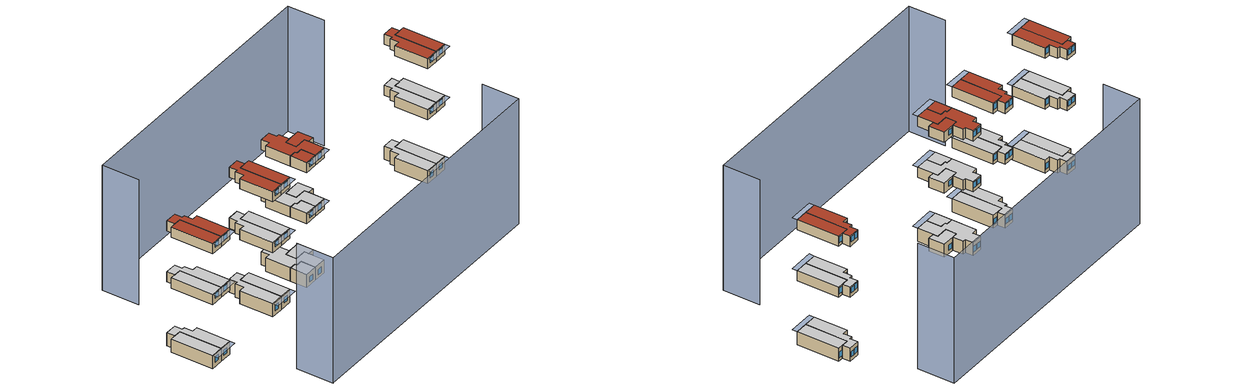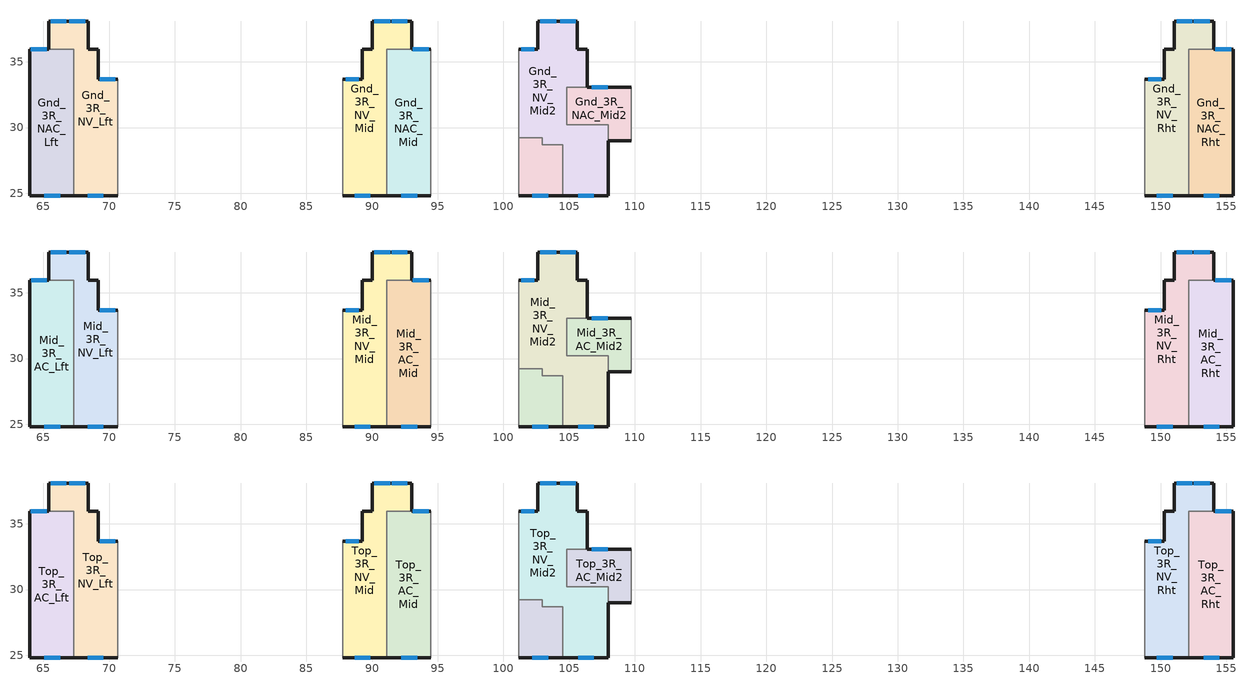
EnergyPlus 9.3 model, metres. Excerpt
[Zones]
Gnd_3R_NAC_Mid2
 floor ground (Exterior Floor): 104.52,28.69 104.52,24.8 101.17,24.8 101.17,29.23 102.94,29.23 102.94,28.69 z0; 109.72,33.07 109.72,28.97 107.99,28.97 107.99,30.19 104.83,30.19 104.83,33.07 z0
 wall outside (Exterior Wall): 101.17,24.8 104.52,24.8 / 107.99,28.97 109.72,28.97 / 109.72,33.07 106.39,33.07 z0:3.6
 wall to Gnd_3R_NV_Mid2 (Interior Wall): 104.52,24.8 104.52,28.69 102.94,28.69 102.94,29.23 101.17,29.23 / 106.39,33.07 104.83,33.07 104.83,30.19 107.99,30.19 107.99,28.97 z0:3.6
 wall adiabatic (Interior Wall): 101.17,29.23 101.17,24.8 / 109.72,28.97 109.72,33.07 z0:3.6
 window (Exterior Window): 107.93,33.07 106.73,33.07 z0.87:2.28; 102.2,24.8 103.4,24.8 z1:2.41
 ceiling adiabatic (Interior Ceiling): 101.17,29.23 101.17,24.8 104.52,24.8 104.52,28.69 102.94,28.69 102.94,29.23 z3.6; 104.83,33.07 104.83,30.19 107.99,30.19 107.99,28.97 109.72,28.97 109.72,33.07 z3.6
Gnd_3R_NV_Mid2
 floor ground (Exterior Floor): 106.39,35.97 106.39,33.07 104.83,33.07 104.83,30.19 107.99,30.19 107.99,24.8 104.52,24.8 104.52,28.69 102.94,28.69 102.94,29.23 101.17,29.23 101.17,35.97 102.62,35.97 102.62,38.09 105.62,38.09 105.62,35.97 z0
 wall outside (Exterior Wall): 106.39,33.07 106.39,35.97 105.62,35.97 105.62,38.09 102.62,38.09 102.62,35.97 101.17,35.97 / 104.52,24.8 107.99,24.8 107.99,28.97 z0:3.6
 wall adiabatic (Interior Wall): 101.17,35.97 101.17,29.23 z0:3.6
 window (Exterior Window): 104,38.09 102.8,38.09 / 105.5,38.09 104.3,38.09 z0.98:2.39; 105.69,24.8 106.89,24.8 z0.86:2.28; 102.35,35.97 101.35,35.97 z0.95:2.08
 ceiling adiabatic (Interior Ceiling): 102.62,38.09 102.62,35.97 101.17,35.97 101.17,29.23 102.94,29.23 102.94,28.69 104.52,28.69 104.52,24.8 107.99,24.8 107.99,30.19 104.83,30.19 104.83,33.07 106.39,33.07 106.39,35.97 105.62,35.97 105.62,38.09 z3.6
Gnd_3R_NV_Mid
 floor ground (Exterior Floor): 93.01,38.09 93.01,35.97 91.11,35.97 91.11,24.8 87.76,24.8 87.76,33.68 89.24,33.68 89.24,35.97 90.01,35.97 90.01,38.09 z0
 wall outside (Exterior Wall): 87.76,24.8 91.11,24.8 / 93.01,35.97 93.01,38.09 90.01,38.09 90.01,35.97 89.24,35.97 89.24,33.68 87.76,33.68 z0:3.6
 wall adiabatic (Interior Wall): 87.76,33.68 87.76,24.8 z0:3.6
 wall to Gnd_3R_NAC_Mid (Interior Wall): 91.11,24.8 91.11,35.97 93.01,35.97 z0:3.6
 window (Exterior Window): 89,33.68 88,33.68 z0.97:2.1; 92.68,38.09 91.48,38.09 / 91.38,38.09 90.18,38.09 z1.05:2.46; 88.67,24.8 89.87,24.8 z1.17:2.59
 ceiling adiabatic (Interior Ceiling): 90.01,38.09 90.01,35.97 89.24,35.97 89.24,33.68 87.76,33.68 87.76,24.8 91.11,24.8 91.11,35.97 93.01,35.97 93.01,38.09 z3.6
Gnd_3R_NAC_Mid
 floor ground (Exterior Floor): 94.46,35.97 94.46,24.8 91.11,24.8 91.11,35.97 z0
 wall outside (Exterior Wall): 91.11,24.8 94.46,24.8 / 94.46,35.97 93.01,35.97 z0:3.6
 wall adiabatic (Interior Wall): 94.46,24.8 94.46,35.97 z0:3.6
 window (Exterior Window): 94.32,35.97 93.12,35.97 z0.93:2.45; 92.23,24.8 93.43,24.8 z1.17:2.58
 ceiling adiabatic (Interior Ceiling): 91.11,35.97 91.11,24.8 94.46,24.8 94.46,35.97 z3.6
Gnd_3R_NV_Rht
 floor ground (Exterior Floor): 154.05,38.09 154.05,35.97 152.15,35.97 152.15,24.8 148.8,24.8 148.8,33.68 150.29,33.68 150.29,35.97 151.05,35.97 151.05,38.09 z0
 wall outside (Exterior Wall): 154.05,35.97 154.05,38.09 151.05,38.09 151.05,35.97 150.29,35.97 150.29,33.68 148.8,33.68 / 148.8,24.8 152.15,24.8 z0:3.6
 wall to Gnd_3R_NAC_Rht (Interior Wall): 152.15,24.8 152.15,35.97 154.05,35.97 z0:3.6
 wall adiabatic (Interior Wall): 148.8,33.68 148.8,24.8 z0:3.6
 window (Exterior Window): 152.42,38.09 151.22,38.09 / 153.73,38.09 152.53,38.09 z1.05:2.46; 150.04,33.68 149.04,33.68 z0.97:2.1; 149.72,24.8 150.92,24.8 z1.17:2.59
 ceiling adiabatic (Interior Ceiling): 151.05,38.09 151.05,35.97 150.29,35.97 150.29,33.68 148.8,33.68 148.8,24.8 152.15,24.8 152.15,35.97 154.05,35.97 154.05,38.09 z3.6
Gnd_3R_NAC_Rht
 floor ground (Exterior Floor): 155.51,35.97 155.51,24.8 152.15,24.8 152.15,35.97 z0
 wall outside (Exterior Wall): 152.15,24.8 155.51,24.8 155.51,35.97 154.05,35.97 z0:3.6
 window (Exterior Window): 153.27,24.8 154.47,24.8 z1.17:2.58; 155.36,35.97 154.16,35.97 z0.93:2.45
 ceiling adiabatic (Interior Ceiling): 152.15,35.97 152.15,24.8 155.51,24.8 155.51,35.97 z3.6
Gnd_3R_NAC_Lft
 floor ground (Exterior Floor): 67.29,35.97 67.29,24.8 63.94,24.8 63.94,35.97 z0
 wall outside (Exterior Wall): 65.39,35.97 63.94,35.97 63.94,24.8 67.29,24.8 z0:3.6
 wall to Gnd_3R_NV_Lft (Interior Wall): 67.29,24.8 67.29,35.97 65.39,35.97 z0:3.6
 window (Exterior Window): 65.06,24.8 66.26,24.8 z1.17:2.58; 65.24,35.97 64.04,35.97 z1.14:2.65
 ceiling adiabatic (Interior Ceiling): 63.94,35.97 63.94,24.8 67.29,24.8 67.29,35.97 z3.6
Gnd_3R_NV_Lft
 floor ground (Exterior Floor): 69.16,35.97 69.16,33.68 70.65,33.68 70.65,24.8 67.29,24.8 67.29,35.97 65.39,35.97 65.39,38.09 68.39,38.09 68.39,35.97 z0
 wall outside (Exterior Wall): 67.29,24.8 70.65,24.8 / 70.65,33.68 69.16,33.68 69.16,35.97 68.39,35.97 68.39,38.09 65.39,38.09 65.39,35.97 z0:3.6
 wall adiabatic (Interior Wall): 70.65,24.8 70.65,33.68 z0:3.6
 window (Exterior Window): 68.37,24.8 69.57,24.8 z1.05:2.47; 66.74,38.09 65.54,38.09 / 68.16,38.09 66.96,38.09 z1.08:2.5; 70.47,33.68 69.27,33.68 z0.93:2.45
 ceiling adiabatic (Interior Ceiling): 65.39,38.09 65.39,35.97 67.29,35.97 67.29,24.8 70.65,24.8 70.65,33.68 69.16,33.68 69.16,35.97 68.39,35.97 68.39,38.09 z3.6
Mid_3R_AC_Mid2
 floor adiabatic (Interior Floor): 104.52,28.69 104.52,24.8 101.17,24.8 101.17,29.23 102.94,29.23 102.94,28.69 z17.6; 109.72,33.07 109.72,28.97 107.99,28.97 107.99,30.19 104.83,30.19 104.83,33.07 z17.6
 wall outside (Exterior Wall): 101.17,24.8 104.52,24.8 / 107.99,28.97 109.72,28.97 / 109.72,33.07 106.39,33.07 z17.6:20.4
 wall adiabatic (Interior Wall): 101.17,29.23 101.17,24.8 / 109.72,28.97 109.72,33.07 z17.6:20.4
 wall to Gnd_3R_NV_Mid2 (Interior Wall): 104.52,24.8 104.52,28.69 102.94,28.69 102.94,29.23 101.17,29.23 / 106.39,33.07 104.83,33.07 104.83,30.19 107.99,30.19 107.99,28.97 z17.6:20.4
 window (Exterior Window): 102.2,24.8 103.4,24.8 z18.6:20.01; 107.93,33.07 106.73,33.07 z18.47:19.88
 ceiling adiabatic (Interior Ceiling): 101.17,29.23 101.17,24.8 104.52,24.8 104.52,28.69 102.94,28.69 102.94,29.23 z20.4; 104.83,33.07 104.83,30.19 107.99,30.19 107.99,28.97 109.72,28.97 109.72,33.07 z20.4
Mid_3R_NV_Lft
 floor adiabatic (Interior Floor): 69.16,35.97 69.16,33.68 70.65,33.68 70.65,24.8 67.29,24.8 67.29,35.97 65.39,35.97 65.39,38.09 68.39,38.09 68.39,35.97 z17.6
 wall outside (Exterior Wall): 70.65,33.68 69.16,33.68 69.16,35.97 68.39,35.97 68.39,38.09 65.39,38.09 65.39,35.97 / 67.29,24.8 70.65,24.8 z17.6:20.4
 wall to Mid_3R_AC_Lft (Interior Wall): 65.39,35.97 67.29,35.97 67.29,24.8 z17.6:20.4
 wall adiabatic (Interior Wall): 70.65,24.8 70.65,33.68 z17.6:20.4
 window (Exterior Window): 68.37,24.8 69.57,24.8 z18.65:20.07; 70.47,33.68 69.27,33.68 z18.53:20.05; 68.16,38.09 66.96,38.09 / 66.74,38.09 65.54,38.09 z18.68:20.1
 ceiling adiabatic (Interior Ceiling): 65.39,38.09 65.39,35.97 67.29,35.97 67.29,24.8 70.65,24.8 70.65,33.68 69.16,33.68 69.16,35.97 68.39,35.97 68.39,38.09 z20.4
Mid_3R_NV_Rht
 floor adiabatic (Interior Floor): 154.05,38.09 154.05,35.97 152.15,35.97 152.15,24.8 148.8,24.8 148.8,33.68 150.29,33.68 150.29,35.97 151.05,35.97 151.05,38.09 z17.6
 wall outside (Exterior Wall): 154.05,35.97 154.05,38.09 151.05,38.09 151.05,35.97 150.29,35.97 150.29,33.68 148.8,33.68 / 148.8,24.8 152.15,24.8 z17.6:20.4
 wall to Gnd_3R_NAC_Rht (Interior Wall): 152.15,24.8 152.15,35.97 154.05,35.97 z17.6:20.4
 wall adiabatic (Interior Wall): 148.8,33.68 148.8,24.8 z17.6:20.4
 window (Exterior Window): 149.72,24.8 150.92,24.8 z18.77:20.19; 153.73,38.09 152.53,38.09 / 152.42,38.09 151.22,38.09 z18.65:20.06; 150.04,33.68 149.04,33.68 z18.57:19.7
 ceiling adiabatic (Interior Ceiling): 151.05,38.09 151.05,35.97 150.29,35.97 150.29,33.68 148.8,33.68 148.8,24.8 152.15,24.8 152.15,35.97 154.05,35.97 154.05,38.09 z20.4
Mid_3R_AC_Rht
 floor adiabatic (Interior Floor): 155.51,35.97 155.51,24.8 152.15,24.8 152.15,35.97 z17.6
 wall outside (Exterior Wall): 152.15,24.8 155.51,24.8 155.51,35.97 154.05,35.97 z17.6:20.4
 window (Exterior Window): 153.27,24.8 154.47,24.8 z18.77:20.18; 155.36,35.97 154.16,35.97 z18.53:20.05
 ceiling adiabatic (Interior Ceiling): 152.15,35.97 152.15,24.8 155.51,24.8 155.51,35.97 z20.4
Mid_3R_NV_Mid
 floor adiabatic (Interior Floor): 93.01,38.09 93.01,35.97 91.11,35.97 91.11,24.8 87.76,24.8 87.76,33.68 89.24,33.68 89.24,35.97 90.01,35.97 90.01,38.09 z17.6
 wall outside (Exterior Wall): 93.01,35.97 93.01,38.09 90.01,38.09 90.01,35.97 89.24,35.97 89.24,33.68 87.76,33.68 / 87.76,24.8 91.11,24.8 z17.6:20.4
 wall to Gnd_3R_NAC_Mid (Interior Wall): 91.11,24.8 91.11,35.97 93.01,35.97 z17.6:20.4
 window (Exterior Window): 88.67,24.8 89.87,24.8 z18.77:20.19; 92.68,38.09 91.48,38.09 / 91.38,38.09 90.18,38.09 z18.65:20.06; 89,33.68 88,33.68 z18.57:19.7
 ceiling adiabatic (Interior Ceiling): 90.01,38.09 90.01,35.97 89.24,35.97 89.24,33.68 87.76,33.68 87.76,24.8 91.11,24.8 91.11,35.97 93.01,35.97 93.01,38.09 z20.4
Mid_3R_AC_Lft
 floor adiabatic (Interior Floor): 67.29,35.97 67.29,24.8 63.94,24.8 63.94,35.97 z17.6
 wall outside (Exterior Wall): 65.39,35.97 63.94,35.97 63.94,24.8 67.29,24.8 z17.6:20.4
 window (Exterior Window): 65.06,24.8 66.26,24.8 z18.77:20.18; 65.26,35.97 64.06,35.97 z18.16:19.68
 ceiling adiabatic (Interior Ceiling): 63.94,35.97 63.94,24.8 67.29,24.8 67.29,35.97 z20.4
Mid_3R_NV_Mid2
 floor adiabatic (Interior Floor): 106.39,35.97 106.39,33.07 104.83,33.07 104.83,30.19 107.99,30.19 107.99,24.8 104.52,24.8 104.52,28.69 102.94,28.69 102.94,29.23 101.17,29.23 101.17,35.97 102.62,35.97 102.62,38.09 105.62,38.09 105.62,35.97 z17.6
 wall outside (Exterior Wall): 104.52,24.8 107.99,24.8 107.99,28.97 / 106.39,33.07 106.39,35.97 105.62,35.97 105.62,38.09 102.62,38.09 102.62,35.97 101.17,35.97 z17.6:20.4
 wall adiabatic (Interior Wall): 101.17,35.97 101.17,29.23 z17.6:20.4
 window (Exterior Window): 105.5,38.09 104.3,38.09 / 104,38.09 102.8,38.09 z18.58:19.99; 102.35,35.97 101.35,35.97 z18.55:19.68; 105.69,24.8 106.89,24.8 z18.46:19.88
 ceiling adiabatic (Interior Ceiling): 102.62,38.09 102.62,35.97 101.17,35.97 101.17,29.23 102.94,29.23 102.94,28.69 104.52,28.69 104.52,24.8 107.99,24.8 107.99,30.19 104.83,30.19 104.83,33.07 106.39,33.07 106.39,35.97 105.62,35.97 105.62,38.09 z20.4
Mid_3R_AC_Mid
 floor adiabatic (Interior Floor): 94.46,35.97 94.46,24.8 91.11,24.8 91.11,35.97 z17.6
 wall outside (Exterior Wall): 91.11,24.8 94.46,24.8 / 94.46,35.97 93.01,35.97 z17.6:20.4
 wall adiabatic (Interior Wall): 94.46,24.8 94.46,35.97 z17.6:20.4
 window (Exterior Window): 92.23,24.8 93.43,24.8 z18.77:20.18; 94.32,35.97 93.12,35.97 z18.53:20.05
 ceiling adiabatic (Interior Ceiling): 91.11,35.97 91.11,24.8 94.46,24.8 94.46,35.97 z20.4
Top_3R_AC_Mid2
 floor adiabatic (Interior Floor): 104.52,28.69 104.52,24.8 101.17,24.8 101.17,29.23 102.94,29.23 102.94,28.69 z31.6; 109.72,33.07 109.72,28.97 107.99,28.97 107.99,30.19 104.83,30.19 104.83,33.07 z31.6
 wall outside (Exterior Wall): 101.17,24.8 104.52,24.8 / 107.99,28.97 109.72,28.97 / 109.72,33.07 106.39,33.07 z31.6:34.4
 wall adiabatic (Interior Wall): 101.17,29.23 101.17,24.8 / 109.72,28.97 109.72,33.07 z31.6:34.4
 wall to Gnd_3R_NV_Mid2 (Interior Wall): 104.52,24.8 104.52,28.69 102.94,28.69 102.94,29.23 101.17,29.23 / 106.39,33.07 104.83,33.07 104.83,30.19 107.99,30.19 107.99,28.97 z31.6:34.4
 window (Exterior Window): 102.2,24.8 103.4,24.8 z32.6:34.01; 107.93,33.07 106.73,33.07 z32.47:33.88
 roof outside (Exterior Roof): 101.17,29.23 101.17,24.8 104.52,24.8 104.52,28.69 102.94,28.69 102.94,29.23 z34.4; 104.83,33.07 104.83,30.19 107.99,30.19 107.99,28.97 109.72,28.97 109.72,33.07 z34.4
Top_3R_NV_Lft
 floor adiabatic (Interior Floor): 69.16,35.97 69.16,33.68 70.65,33.68 70.65,24.8 67.29,24.8 67.29,35.97 65.39,35.97 65.39,38.09 68.39,38.09 68.39,35.97 z31.6
 wall outside (Exterior Wall): 70.65,33.68 69.16,33.68 69.16,35.97 68.39,35.97 68.39,38.09 65.39,38.09 65.39,35.97 / 67.29,24.8 70.65,24.8 z31.6:34.4
 wall to Top_3R_AC_Lft (Interior Wall): 65.39,35.97 67.29,35.97 67.29,24.8 z31.6:34.4
 wall adiabatic (Interior Wall): 70.65,24.8 70.65,33.68 z31.6:34.4
 window (Exterior Window): 68.37,24.8 69.57,24.8 z32.65:34.07; 70.47,33.68 69.27,33.68 z32.53:34.05; 68.16,38.09 66.96,38.09 / 66.74,38.09 65.54,38.09 z32.68:34.1
 roof outside (Exterior Roof): 65.39,38.09 65.39,35.97 67.29,35.97 67.29,24.8 70.65,24.8 70.65,33.68 69.16,33.68 69.16,35.97 68.39,35.97 68.39,38.09 z34.4
Top_3R_AC_Mid
 floor adiabatic (Interior Floor): 94.46,35.97 94.46,24.8 91.11,24.8 91.11,35.97 z31.6
 wall outside (Exterior Wall): 91.11,24.8 94.46,24.8 / 94.46,35.97 93.01,35.97 z31.6:34.4
 wall adiabatic (Interior Wall): 94.46,24.8 94.46,35.97 z31.6:34.4
 window (Exterior Window): 92.23,24.8 93.43,24.8 z32.77:34.18; 94.32,35.97 93.12,35.97 z32.53:34.05
 roof outside (Exterior Roof): 91.11,35.97 91.11,24.8 94.46,24.8 94.46,35.97 z34.4
Top_3R_NV_Rht
 floor adiabatic (Interior Floor): 154.05,38.09 154.05,35.97 152.15,35.97 152.15,24.8 148.8,24.8 148.8,33.68 150.29,33.68 150.29,35.97 151.05,35.97 151.05,38.09 z31.6
 wall outside (Exterior Wall): 154.05,35.97 154.05,38.09 151.05,38.09 151.05,35.97 150.29,35.97 150.29,33.68 148.8,33.68 / 148.8,24.8 152.15,24.8 z31.6:34.4
 wall to Gnd_3R_NAC_Rht (Interior Wall): 152.15,24.8 152.15,35.97 154.05,35.97 z31.6:34.4
 wall adiabatic (Interior Wall): 148.8,33.68 148.8,24.8 z31.6:34.4
 window (Exterior Window): 149.72,24.8 150.92,24.8 z32.77:34.19; 153.73,38.09 152.53,38.09 / 152.42,38.09 151.22,38.09 z32.65:34.06; 150.04,33.68 149.04,33.68 z32.57:33.7
 roof outside (Exterior Roof): 151.05,38.09 151.05,35.97 150.29,35.97 150.29,33.68 148.8,33.68 148.8,24.8 152.15,24.8 152.15,35.97 154.05,35.97 154.05,38.09 z34.4
Top_3R_AC_Rht
 floor adiabatic (Interior Floor): 155.51,35.97 155.51,24.8 152.15,24.8 152.15,35.97 z31.6
 wall outside (Exterior Wall): 152.15,24.8 155.51,24.8 155.51,35.97 154.05,35.97 z31.6:34.4
 window (Exterior Window): 153.27,24.8 154.47,24.8 z32.77:34.18; 155.36,35.97 154.16,35.97 z32.53:34.05
 roof outside (Exterior Roof): 152.15,35.97 152.15,24.8 155.51,24.8 155.51,35.97 z34.4
Top_3R_AC_Lft
 floor adiabatic (Interior Floor): 67.29,35.97 67.29,24.8 63.94,24.8 63.94,35.97 z31.6
 wall outside (Exterior Wall): 65.39,35.97 63.94,35.97 63.94,24.8 67.29,24.8 z31.6:34.4
 window (Exterior Window): 65.06,24.8 66.26,24.8 z32.77:34.18; 65.25,35.97 64.05,35.97 z32.24:33.75
 roof outside (Exterior Roof): 63.94,35.97 63.94,24.8 67.29,24.8 67.29,35.97 z34.4
Top_3R_NV_Mid
 floor adiabatic (Interior Floor): 93.01,38.09 93.01,35.97 91.11,35.97 91.11,24.8 87.76,24.8 87.76,33.68 89.24,33.68 89.24,35.97 90.01,35.97 90.01,38.09 z31.6
 wall outside (Exterior Wall): 93.01,35.97 93.01,38.09 90.01,38.09 90.01,35.97 89.24,35.97 89.24,33.68 87.76,33.68 / 87.76,24.8 91.11,24.8 z31.6:34.4
 wall to Gnd_3R_NAC_Mid (Interior Wall): 91.11,24.8 91.11,35.97 93.01,35.97 z31.6:34.4
 wall adiabatic (Interior Wall): 87.76,33.68 87.76,24.8 z31.6:34.4
 window (Exterior Window): 88.67,24.8 89.87,24.8 z32.77:34.19; 92.68,38.09 91.48,38.09 / 91.38,38.09 90.18,38.09 z32.65:34.06; 89,33.68 88,33.68 z32.57:33.7
 roof outside (Exterior Roof): 90.01,38.09 90.01,35.97 89.24,35.97 89.24,33.68 87.76,33.68 87.76,24.8 91.11,24.8 91.11,35.97 93.01,35.97 93.01,38.09 z34.4
Top_3R_NV_Mid2
 floor adiabatic (Interior Floor): 106.39,35.97 106.39,33.07 104.83,33.07 104.83,30.19 107.99,30.19 107.99,24.8 104.52,24.8 104.52,28.69 102.94,28.69 102.94,29.23 101.17,29.23 101.17,35.97 102.62,35.97 102.62,38.09 105.62,38.09 105.62,35.97 z31.6
 wall outside (Exterior Wall): 104.52,24.8 107.99,24.8 107.99,28.97 / 106.39,33.07 106.39,35.97 105.62,35.97 105.62,38.09 102.62,38.09 102.62,35.97 101.17,35.97 z31.6:34.4
 wall adiabatic (Interior Wall): 101.17,35.97 101.17,29.23 z31.6:34.4
 window (Exterior Window): 105.5,38.09 104.3,38.09 / 104,38.09 102.8,38.09 z32.58:33.99; 102.35,35.97 101.35,35.97 z32.55:33.68; 105.69,24.8 106.89,24.8 z32.46:33.88
 roof outside (Exterior Roof): 102.62,38.09 102.62,35.97 101.17,35.97 101.17,29.23 102.94,29.23 102.94,28.69 104.52,28.69 104.52,24.8 107.99,24.8 107.99,30.19 104.83,30.19 104.83,33.07 106.39,33.07 106.39,35.97 105.62,35.97 105.62,38.09 z34.4
shading: 147.77,9.33 147.77,-0.38 / 147.77,-0.38 74.62,-0.38 / 74.62,-0.38 74.62,9.33 / 147.77,52.05 147.77,61.76 / 147.77,61.76 74.62,61.76 / 74.62,61.76 74.62,52.05 z0:34.4; 63.94,24.8 63.94,23.43 70.65,23.43 70.65,24.8 z3.6; 87.76,24.8 87.76,23.43 94.46,23.43 94.46,24.8 z3.6; 148.8,24.8 148.8,23.43 155.51,23.43 155.51,24.8 z20.4; 148.8,24.8 148.8,23.43 155.51,23.43 155.51,24.8 z3.6; 87.76,24.8 87.76,23.43 94.46,23.43 94.46,24.8 z20.4; 148.8,24.8 148.8,23.43 155.51,23.43 155.51,24.8 z34.4; 87.76,24.8 87.76,23.43 94.46,23.43 94.46,24.8 z34.4; 63.94,24.8 63.94,23.43 70.65,23.43 70.65,24.8 z34.4; 101.17,24.8 101.17,23.43 107.99,23.43 107.99,24.8 z3.6; 101.17,24.8 101.17,23.43 107.99,23.43 107.99,24.8 z20.4; 101.17,24.8 101.17,23.43 107.99,23.43 107.99,24.8 z34.4; 63.94,24.8 63.94,23.43 70.65,23.43 70.65,24.8 z20.4
[Building]
Blk7: North Axis {deg}=351.6; Terrain=Urban; Loads Convergence Tolerance Value {W}=0.04; Temperature Convergence Tolerance Value {deltaC}=0.4; Solar Distribution=FullExterior; Maximum Number of Warmup Days=25
[Site:Location]
Singapore: Latitude {deg}=1.3; Longitude {deg}=103.8; Time Zone {hr}=8; Elevation {m}=6
[Site:GroundTemperature:BuildingSurface]
18, 18, 18, 18, 24, 24.3, 24, 18, 18, 18, 18, 18
[Material] Roughness=MediumRough
Name | Thickness {m} | Conductivity {W/m-K} | Density {kg/m3} | Specific Heat {J/kg-K} | Thermal Absorptance | Solar Absorptance | Visible Absorptance
M11 100mm lightweight concrete | 0.1016 | 0.53 | 1280 | 840 | 0.9 | 0.5 | 0.5
M15 150mm heavyweight concrete | 0.15 | 1.95 | 2240 | 900 | 0.9 | 0.7 | 0.7
Roof concrete | 0.15 | 1.442 | 2240 | 900
Cement plaster | 0.005 | 0.533 | 1280 | 840
Ferrocement | 0.03 | 0.836 | 1280 | 900
Polyethylene | 0.075 | 0.024 | 24 | 303
[Material:AirGap]
F05 Ceiling air space resistance: Thermal Resistance {m2-K/W}=0.18
[WindowMaterial:Glazing]
Clear 6mm: Optical Data Type=SpectralAverage; Thickness {m}=0.006; Solar Transmittance at Normal Incidence=0.837; Front Side Solar Reflectance at Normal Incidence=0.075; Back Side Solar Reflectance at Normal Incidence=0.075; Visible Transmittance at Normal Incidence=0.898; Front Side Visible Reflectance at Normal Incidence=0.081; Back Side Visible Reflectance at Normal Incidence=0.081; Infrared Transmittance at Normal Incidence=0; Front Side Infrared Hemispherical Emissivity=0.84; Back Side Infrared Hemispherical Emissivity=0.84; Conductivity {W/m-K}=0.9
[Construction]
Exterior Window: Clear 6mm
Interior Ceiling; Interior Floor; Exterior Floor: M15 150mm heavyweight concrete
Interior Wall: M11 100mm lightweight concrete
Exterior Roof: Ferrocement, F05 Ceiling air space resistance, Roof concrete, Cement plaster
Exterior Wall: M15 150mm heavyweight concrete, Polyethylene, Cement plaster
[Zone]
Name | Multiplier | Floor Area {m2}
Gnd_3R_NAC_Mid2 | 1 | 30
Gnd_3R_NV_Mid2 | 1 | 55
Gnd_3R_NV_Mid; Gnd_3R_NV_Rht; Gnd_3R_NV_Lft; Mid_3R_NV_Lft; Mid_3R_NV_Rht; Top_3R_NV_Lft; Top_3R_NV_Rht | 1 | 40
Gnd_3R_NAC_Mid; Gnd_3R_NAC_Rht; Gnd_3R_NAC_Lft; Mid_3R_AC_Rht; Mid_3R_AC_Lft; Top_3R_AC_Rht; Top_3R_AC_Lft | 1 | 37
Mid_3R_AC_Mid2; Top_3R_AC_Mid2 | 6 | 30
Mid_3R_NV_Mid; Top_3R_NV_Mid | 4 | 40
Mid_3R_NV_Mid2; Top_3R_NV_Mid2 | 6 | 55
Mid_3R_AC_Mid; Top_3R_AC_Mid | 4 | 37
[ZoneList]
AC Zones: Top_3R_AC_Lft, Mid_3R_AC_Mid, Mid_3R_AC_Mid2, Mid_3R_AC_Lft, Top_3R_AC_Mid2, Top_3R_AC_Rht, Top_3R_AC_Mid, Mid_3R_AC_Rht
[ZoneVentilation:DesignFlowRate]
Natural Ventilation: Zone or ZoneList=AC Zones; Schedule=Ventilation Schedule; Design Flow Rate Calculation Method=AirChanges/Hour; Air Changes per Hour {1/hr}=53; Ventilation Type=Natural; Fan Total Efficiency=1; Constant Term Coefficient=1; Minimum Indoor Temperature {C}=20; Maximum Indoor Temperature {C}=40; Delta Temperature {deltaC}=-100; Minimum Outdoor Temperature {C}=23; Maximum Outdoor Temperature {C}=34; Maximum Wind Speed {m/s}=9
[HVACTemplate:Thermostat] Constant Heating Setpoint {C}=0
Name | Cooling Setpoint Schedule | Constant Cooling Setpoint {C}
AC zones | Cooling Setpoint Schedule
Non-AC zones |  | 50
[HVACTemplate:Zone:IdealLoadsAirSystem] Template Thermostat=AC zones; Maximum Heating Supply Air Temperature {C}=50; Minimum Cooling Supply Air Temperature {C}=13; Maximum Heating Supply Air Humidity Ratio {kgWater/kgDryAir}=0.0156; Minimum Cooling Supply Air Humidity Ratio {kgWater/kgDryAir}=0.0077; Heating Limit=NoLimit; Cooling Limit=NoLimit; Dehumidification Control Type=ConstantSensibleHeatRatio; Cooling Sensible Heat Ratio=0.6; Humidification Control Type=None; Humidification Setpoint {percent}=30; Outdoor Air Method=None; Outdoor Air Flow Rate per Person {m3/s}=0.00944; Demand Controlled Ventilation Type=None; Outdoor Air Economizer Type=NoEconomizer; Heat Recovery Type=None; Sensible Heat Recovery Effectiveness=0.7; Latent Heat Recovery Effectiveness=0.65
Top_3R_AC_Mid2; Top_3R_AC_Lft; Top_3R_AC_Mid; Top_3R_AC_Rht; Mid_3R_AC_Mid2; Mid_3R_AC_Lft; Mid_3R_AC_Mid; Mid_3R_AC_Rht
[Schedule:Compact]
Cooling Setpoint Schedule: Through: 12/31, For: Weekdays, Until: 06:00, 25, Until: 23:30, 100, Until: 24:00, 25, For: Weekends, Until: 06:00, 25, Until: 23:30, 100, Until: 24:00, 25
Ventilation Schedule: Through: 12/31, For: Weekdays, Until: 06:00, 0, Until: 23:30, 1, Until: 24:00, 0, For: Weekends, Until: 06:50, 0, Until: 23:30, 1, Until: 24:00, 0
